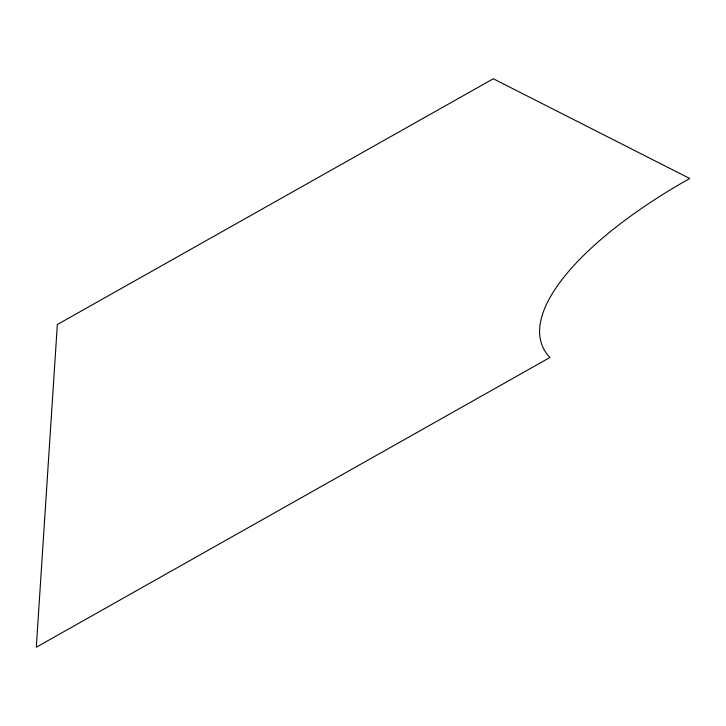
<?xml version="1.0" encoding="UTF-8"?>
<svg xmlns="http://www.w3.org/2000/svg" width="726" height="726" viewBox="0 0 726 726"><rect width="100%" height="100%" fill="white"/><g stroke="black" fill="none" stroke-linecap="round" stroke-linejoin="round"><path stroke-width="1.09" d="M57.345 324.522L36.3 647.229L549.918 357.501A280.862 99.607 -23.5 0 1 689.7 178.487L493.317 78.771L57.345 324.522"/></g></svg>
